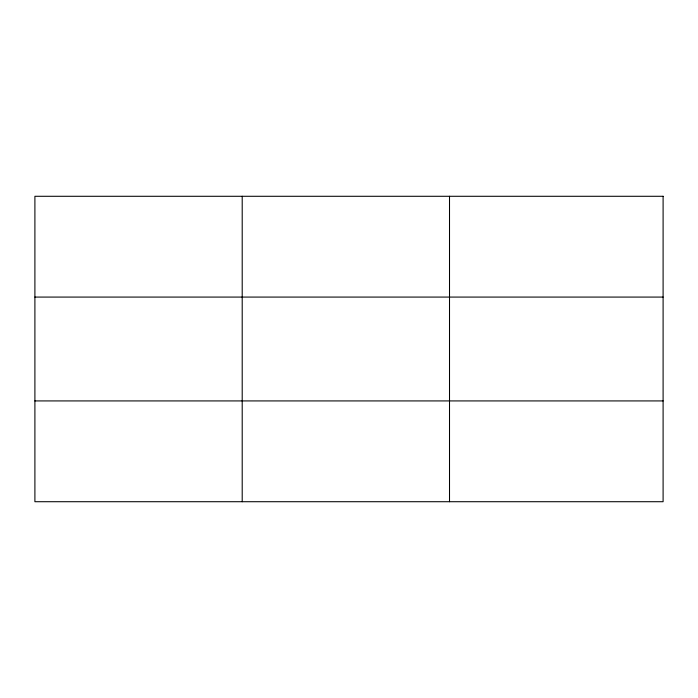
<?xml version="1.0" encoding="UTF-8"?>
<svg xmlns="http://www.w3.org/2000/svg" width="698" height="698" viewBox="0 0 698 698"><rect width="100%" height="100%" fill="white"/><g stroke="black" fill="none" stroke-linecap="round" stroke-linejoin="round"><path stroke-width="1.05" d="M242.206 196.286L242.206 501.714M449.512 196.286L449.512 501.714M34.9 297.078L663.1 297.078M34.9 400.922L663.1 400.922M663.1 196.286L663.1 501.714L34.9 501.714L34.9 196.286L663.1 196.286"/></g></svg>
